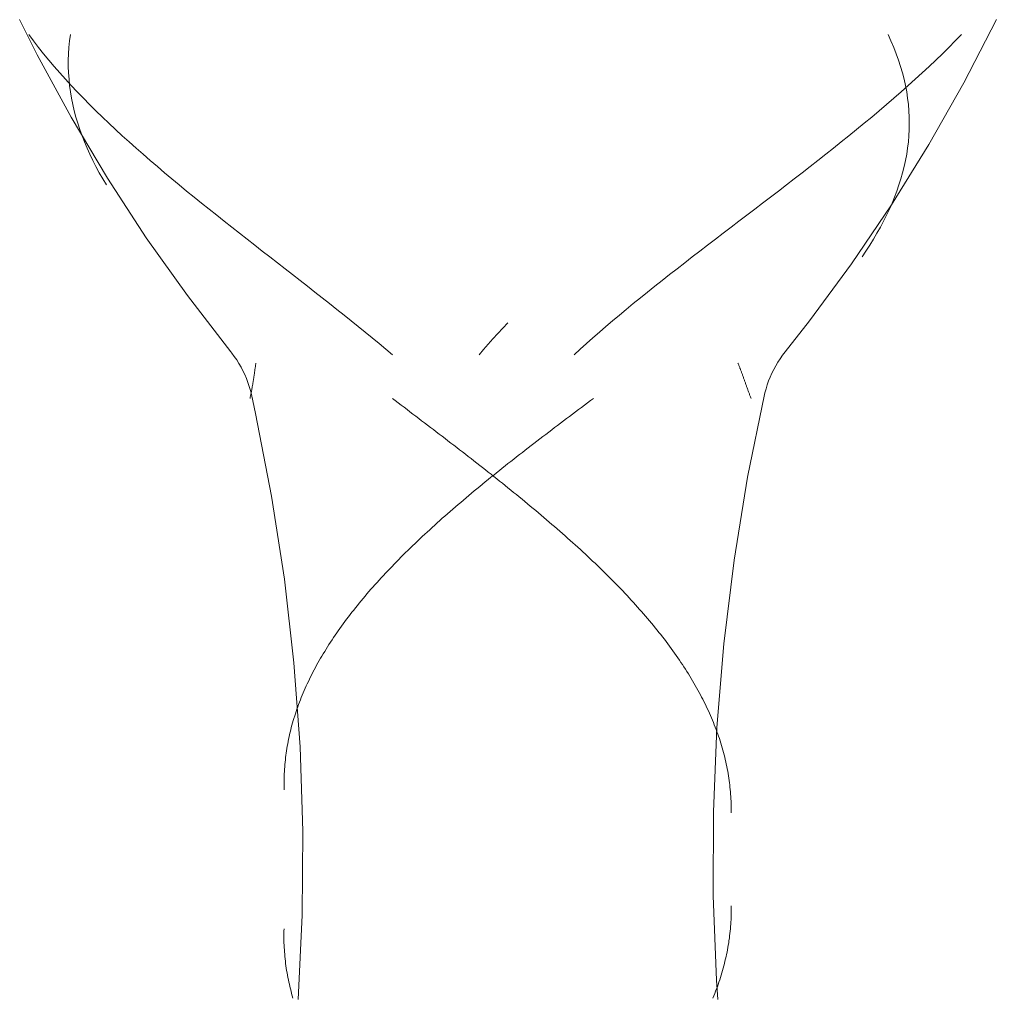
# Model space of a CAD drawing. Header units: inches. Extents: x 21386 to 98862, y -290 to 853.
# Drawn here: x 43575.23 to 43593.86, y 101.31 to 120 of the extents above; entities that cross this region are included whole.
import ezdxf

# ---------------------------------------------------------------- set-up
doc = ezdxf.new("R2010")
doc.units = ezdxf.units.IN
doc.header["$MEASUREMENT"] = 0
doc.layers.add('Q-SPCQ', color=91, linetype='Continuous', lineweight=13)

# ---------------------------------------------------------------- blocks, each defined once
blk = doc.blocks.new('FP_50-Building Section - North_South looking East _ Fitness Center')
at = {"layer": 'Q-SPCQ', "color": 8, "lineweight": 9}
for p, q in [((22154.445, 112.689), (22154.388, 112.646)), ((22154.502, 112.732), (22154.445, 112.689)), ((22154.56, 112.774), (22154.502, 112.732)), ((22154.216, 112.518), (22154.159, 112.475)), ((22154.273, 112.561), (22154.216, 112.518)), ((22154.331, 112.603), (22154.273, 112.561)), ((22154.388, 112.646), (22154.331, 112.603)), ((22153.988, 112.347), (22153.931, 112.304)), ((22154.045, 112.389), (22153.988, 112.347)), ((22154.102, 112.432), (22154.045, 112.389)), ((22154.159, 112.475), (22154.102, 112.432)), ((22153.705, 112.132), (22153.648, 112.089)), ((22153.761, 112.175), (22153.705, 112.132)), ((22153.818, 112.218), (22153.761, 112.175)), ((22153.874, 112.261), (22153.818, 112.218)), ((22153.931, 112.304), (22153.874, 112.261)), ((22153.48, 111.961), (22153.424, 111.918)), ((22153.536, 112.004), (22153.48, 111.961)), ((22153.592, 112.046), (22153.536, 112.004)), ((22153.648, 112.089), (22153.592, 112.046)), ((22153.257, 111.789), (22153.202, 111.746)), ((22153.313, 111.832), (22153.257, 111.789)), ((22153.368, 111.875), (22153.313, 111.832)), ((22153.424, 111.918), (22153.368, 111.875)), ((22152.982, 111.574), (22152.928, 111.531)), ((22153.037, 111.617), (22152.982, 111.574)), ((22153.092, 111.66), (22153.037, 111.617)), ((22153.147, 111.703), (22153.092, 111.66)), ((22153.202, 111.746), (22153.147, 111.703)), ((22152.928, 111.07), (22152.982, 111.027)), ((22152.982, 111.027), (22153.036, 110.983)), ((22153.036, 110.983), (22153.089, 110.94)), ((22153.089, 110.94), (22153.142, 110.896)), ((22153.142, 110.896), (22153.196, 110.853)), ((22153.196, 110.853), (22153.249, 110.809)), ((22153.249, 110.809), (22153.301, 110.765)), ((22153.301, 110.765), (22153.354, 110.722)), ((22153.354, 110.722), (22153.406, 110.678)), ((22153.406, 110.678), (22153.459, 110.635)), ((22153.459, 110.635), (22153.511, 110.591)), ((22153.511, 110.591), (22153.562, 110.547)), ((22153.562, 110.547), (22153.614, 110.504)), ((22153.614, 110.504), (22153.665, 110.46)), ((22153.665, 110.46), (22153.716, 110.417)), ((22153.716, 110.417), (22153.767, 110.373)), ((22153.767, 110.373), (22153.817, 110.329)), ((22153.817, 110.329), (22153.868, 110.286)), ((22153.868, 110.286), (22153.918, 110.242)), ((22153.918, 110.242), (22153.967, 110.198)), ((22153.967, 110.198), (22154.017, 110.154)), ((22154.017, 110.154), (22154.066, 110.111)), ((22154.066, 110.111), (22154.115, 110.067)), ((22154.115, 110.067), (22154.164, 110.023)), ((22154.164, 110.023), (22154.212, 109.98)), ((22154.212, 109.98), (22154.26, 109.936)), ((22154.26, 109.936), (22154.308, 109.892)), ((22154.308, 109.892), (22154.355, 109.848)), ((22154.355, 109.848), (22154.403, 109.805)), ((22154.403, 109.805), (22154.449, 109.761)), ((22154.449, 109.761), (22154.496, 109.717)), ((22154.496, 109.717), (22154.542, 109.673)), ((22154.542, 109.673), (22154.588, 109.63)), ((22154.588, 109.63), (22154.634, 109.586)), ((22154.634, 109.586), (22154.679, 109.542)), ((22154.679, 109.542), (22154.724, 109.498)), ((22154.724, 109.498), (22154.769, 109.454)), ((22154.769, 109.454), (22154.814, 109.41)), ((22154.814, 109.41), (22154.858, 109.367)), ((22154.858, 109.367), (22154.901, 109.323)), ((22154.901, 109.323), (22154.945, 109.279)), ((22154.945, 109.279), (22154.988, 109.235)), ((22154.988, 109.235), (22155.03, 109.191)), ((22155.03, 109.191), (22155.073, 109.147)), ((22155.073, 109.147), (22155.115, 109.104)), ((22155.115, 109.104), (22155.156, 109.06)), ((22155.156, 109.06), (22155.198, 109.016)), ((22155.198, 109.016), (22155.238, 108.972)), ((22155.238, 108.972), (22155.279, 108.928)), ((22155.279, 108.928), (22155.319, 108.884)), ((22155.319, 108.884), (22155.359, 108.84)), ((22155.359, 108.84), (22155.398, 108.796)), ((22155.398, 108.796), (22155.437, 108.752)), ((22155.437, 108.752), (22155.476, 108.709)), ((22155.476, 108.709), (22155.514, 108.665)), ((22155.514, 108.665), (22155.552, 108.621)), ((22155.552, 108.621), (22155.59, 108.577)), ((22155.59, 108.577), (22155.627, 108.533)), ((22155.627, 108.533), (22155.664, 108.489)), ((22155.664, 108.489), (22155.7, 108.445)), ((22155.7, 108.445), (22155.736, 108.401)), ((22155.736, 108.401), (22155.772, 108.357)), ((22155.772, 108.357), (22155.807, 108.313)), ((22155.807, 108.313), (22155.841, 108.269)), ((22155.841, 108.269), (22155.876, 108.225)), ((22155.876, 108.225), (22155.91, 108.181)), ((22155.91, 108.181), (22155.943, 108.137)), ((22155.943, 108.137), (22155.976, 108.093)), ((22155.976, 108.093), (22156.009, 108.049)), ((22156.009, 108.049), (22156.041, 108.005)), ((22156.041, 108.005), (22156.073, 107.961)), ((22156.073, 107.961), (22156.105, 107.917)), ((22156.105, 107.917), (22156.136, 107.873)), ((22156.136, 107.873), (22156.166, 107.829)), ((22156.166, 107.829), (22156.197, 107.785)), ((22156.197, 107.785), (22156.226, 107.741)), ((22156.226, 107.741), (22156.256, 107.697)), ((22156.256, 107.697), (22156.284, 107.653)), ((22156.284, 107.653), (22156.313, 107.609)), ((22156.313, 107.609), (22156.341, 107.565)), ((22156.341, 107.565), (22156.369, 107.521)), ((22156.369, 107.521), (22156.396, 107.477)), ((22156.396, 107.477), (22156.422, 107.433)), ((22156.422, 107.433), (22156.449, 107.389)), ((22156.449, 107.389), (22156.474, 107.344)), ((22156.474, 107.344), (22156.5, 107.3)), ((22156.5, 107.3), (22156.525, 107.256)), ((22156.525, 107.256), (22156.549, 107.212)), ((22156.549, 107.212), (22156.573, 107.168)), ((22156.573, 107.168), (22156.597, 107.124)), ((22156.597, 107.124), (22156.62, 107.08)), ((22156.62, 107.08), (22156.643, 107.036)), ((22156.643, 107.036), (22156.665, 106.992)), ((22156.665, 106.992), (22156.687, 106.948)), ((22156.687, 106.948), (22156.708, 106.904)), ((22156.708, 106.904), (22156.729, 106.859)), ((22156.729, 106.859), (22156.749, 106.815)), ((22156.749, 106.815), (22156.769, 106.771)), ((22156.769, 106.771), (22156.789, 106.727)), ((22156.789, 106.727), (22156.808, 106.683)), ((22156.808, 106.683), (22156.826, 106.639)), ((22156.826, 106.639), (22156.845, 106.595)), ((22156.845, 106.595), (22156.862, 106.551)), ((22156.862, 106.551), (22156.879, 106.506)), ((22156.879, 106.506), (22156.896, 106.462)), ((22156.896, 106.462), (22156.912, 106.418)), ((22156.912, 106.418), (22156.928, 106.374)), ((22156.928, 106.374), (22156.943, 106.33)), ((22156.943, 106.33), (22156.958, 106.286)), ((22156.958, 106.286), (22156.973, 106.241)), ((22156.973, 106.241), (22156.987, 106.197)), ((22156.987, 106.197), (22157, 106.153)), ((22157, 106.153), (22157.013, 106.109)), ((22157.013, 106.109), (22157.025, 106.065)), ((22157.025, 106.065), (22157.037, 106.021)), ((22157.037, 106.021), (22157.049, 105.976)), ((22157.049, 105.976), (22157.06, 105.932)), ((22157.06, 105.932), (22157.071, 105.888)), ((22157.071, 105.888), (22157.081, 105.844)), ((22157.081, 105.844), (22157.091, 105.8)), ((22157.091, 105.8), (22157.1, 105.756)), ((22157.1, 105.756), (22157.108, 105.711)), ((22157.108, 105.711), (22157.117, 105.667)), ((22157.117, 105.667), (22157.124, 105.623)), ((22157.124, 105.623), (22157.132, 105.579)), ((22157.132, 105.579), (22157.139, 105.535)), ((22157.139, 105.535), (22157.145, 105.49)), ((22157.145, 105.49), (22157.151, 105.446)), ((22157.151, 105.446), (22157.156, 105.402)), ((22157.156, 105.402), (22157.161, 105.358)), ((22157.161, 105.358), (22157.165, 105.314)), ((22157.165, 105.314), (22157.169, 105.269)), ((22157.169, 105.269), (22157.173, 105.225)), ((22157.173, 105.225), (22157.176, 105.181)), ((22157.176, 105.181), (22157.178, 105.137)), ((22157.178, 105.137), (22157.181, 105.093)), ((22157.181, 105.093), (22157.182, 105.048)), ((22157.182, 105.048), (22157.183, 105.004)), ((22157.183, 105.004), (22157.184, 104.96)), ((22157.184, 104.96), (22157.184, 104.916)), ((22157.184, 104.916), (22157.184, 104.871)), ((22157.185, 103.098), (22157.186, 103.053)), ((22157.186, 103.009), (22157.185, 102.965)), ((22157.186, 103.053), (22157.186, 103.009)), ((22157.178, 102.789), (22157.176, 102.745)), ((22157.181, 102.833), (22157.178, 102.789)), ((22157.183, 102.877), (22157.181, 102.833)), ((22157.184, 102.921), (22157.183, 102.877)), ((22157.185, 102.965), (22157.184, 102.921)), ((22157.164, 102.613), (22157.159, 102.569)), ((22157.168, 102.657), (22157.164, 102.613)), ((22157.172, 102.701), (22157.168, 102.657)), ((22157.176, 102.745), (22157.172, 102.701)), ((22157.142, 102.436), (22157.136, 102.392)), ((22157.149, 102.48), (22157.142, 102.436)), ((22157.154, 102.524), (22157.149, 102.48)), ((22157.159, 102.569), (22157.154, 102.524)), ((22157.113, 102.26), (22157.105, 102.216)), ((22157.121, 102.304), (22157.113, 102.26)), ((22157.129, 102.348), (22157.121, 102.304)), ((22157.136, 102.392), (22157.129, 102.348)), ((22157.066, 102.04), (22157.055, 101.996)), ((22157.076, 102.084), (22157.066, 102.04)), ((22157.086, 102.128), (22157.076, 102.084)), ((22157.096, 102.172), (22157.086, 102.128)), ((22157.105, 102.216), (22157.096, 102.172)), ((22157.02, 101.864), (22157.007, 101.82)), ((22157.032, 101.908), (22157.02, 101.864)), ((22157.044, 101.952), (22157.032, 101.908)), ((22157.055, 101.996), (22157.044, 101.952)), ((22156.966, 101.687), (22156.951, 101.643)), ((22156.98, 101.731), (22156.966, 101.687)), ((22156.994, 101.775), (22156.98, 101.731)), ((22157.007, 101.82), (22156.994, 101.775)), ((22156.905, 101.511), (22156.888, 101.467)), ((22156.921, 101.555), (22156.905, 101.511)), ((22156.936, 101.599), (22156.921, 101.555)), ((22156.951, 101.643), (22156.936, 101.599)), ((22156.854, 101.379), (22156.836, 101.335)), ((22156.871, 101.423), (22156.854, 101.379)), ((22156.888, 101.467), (22156.871, 101.423))]:
    blk.add_line(p, q, dxfattribs=at)
at = {"layer": 'Q-SPCQ', "color": 8, "lineweight": 9, "flags": 128}
blk.add_lwpolyline([(22157.82, 112.849), (22157.498, 111.275), (22157.24, 109.69), (22157.045, 108.096), (22156.913, 106.496), (22156.846, 104.891), (22156.843, 103.285), (22156.905, 101.68), (22156.928, 101.312)], dxfattribs=at)
blk = doc.blocks.new('FP_51-Building Section - North_South looking East _ Fitness Center')
at = {"layer": 'Q-SPCQ', "color": 8, "lineweight": 9}
for p, q in [((22150.724, 112.774), (22150.78, 112.732)), ((22150.78, 112.732), (22150.836, 112.69)), ((22150.836, 112.69), (22150.891, 112.647)), ((22150.891, 112.647), (22150.947, 112.605)), ((22150.947, 112.605), (22151.003, 112.562)), ((22151.003, 112.562), (22151.059, 112.52)), ((22151.059, 112.52), (22151.114, 112.477)), ((22151.114, 112.477), (22151.17, 112.435)), ((22151.17, 112.435), (22151.226, 112.392)), ((22151.226, 112.392), (22151.282, 112.35)), ((22151.282, 112.35), (22151.338, 112.307)), ((22151.338, 112.307), (22151.394, 112.265)), ((22151.394, 112.265), (22151.449, 112.222)), ((22151.449, 112.222), (22151.505, 112.18)), ((22151.505, 112.18), (22151.561, 112.137)), ((22151.561, 112.137), (22151.617, 112.095)), ((22151.617, 112.095), (22151.672, 112.052)), ((22151.672, 112.052), (22151.728, 112.009)), ((22151.728, 112.009), (22151.783, 111.967)), ((22151.783, 111.967), (22151.839, 111.924)), ((22151.839, 111.924), (22151.894, 111.882)), ((22151.894, 111.882), (22151.95, 111.839)), ((22151.95, 111.839), (22152.005, 111.796)), ((22152.005, 111.796), (22152.06, 111.754)), ((22152.06, 111.754), (22152.115, 111.711)), ((22152.115, 111.711), (22152.17, 111.669)), ((22152.17, 111.669), (22152.225, 111.626)), ((22152.225, 111.626), (22152.28, 111.583)), ((22152.28, 111.583), (22152.335, 111.54)), ((22152.335, 111.54), (22152.389, 111.498)), ((22152.389, 111.498), (22152.444, 111.455)), ((22152.444, 111.455), (22152.498, 111.412)), ((22152.498, 111.412), (22152.552, 111.37)), ((22152.764, 111.401), (22152.71, 111.357)), ((22152.819, 111.444), (22152.764, 111.401)), ((22152.873, 111.487), (22152.819, 111.444)), ((22152.928, 111.531), (22152.873, 111.487)), ((22152.549, 111.227), (22152.496, 111.184)), ((22152.602, 111.271), (22152.549, 111.227)), ((22152.552, 111.37), (22152.606, 111.327)), ((22152.656, 111.314), (22152.602, 111.271)), ((22152.606, 111.327), (22152.66, 111.284)), ((22152.71, 111.357), (22152.656, 111.314)), ((22152.66, 111.284), (22152.714, 111.241)), ((22152.714, 111.241), (22152.768, 111.199)), ((22152.768, 111.199), (22152.821, 111.156)), ((22152.285, 111.01), (22152.233, 110.966)), ((22152.337, 111.053), (22152.285, 111.01)), ((22152.39, 111.097), (22152.337, 111.053)), ((22152.443, 111.14), (22152.39, 111.097)), ((22152.496, 111.184), (22152.443, 111.14)), ((22152.821, 111.156), (22152.875, 111.113)), ((22152.875, 111.113), (22152.928, 111.07)), ((22152.078, 110.836), (22152.027, 110.792)), ((22152.129, 110.879), (22152.078, 110.836)), ((22152.181, 110.923), (22152.129, 110.879)), ((22152.233, 110.966), (22152.181, 110.923)), ((22151.875, 110.662), (22151.825, 110.618)), ((22151.925, 110.705), (22151.875, 110.662)), ((22151.976, 110.749), (22151.925, 110.705)), ((22152.027, 110.792), (22151.976, 110.749)), ((22151.628, 110.444), (22151.579, 110.401)), ((22151.676, 110.488), (22151.628, 110.444)), ((22151.726, 110.531), (22151.676, 110.488)), ((22151.775, 110.575), (22151.726, 110.531)), ((22151.825, 110.618), (22151.775, 110.575)), ((22151.435, 110.27), (22151.388, 110.226)), ((22151.483, 110.313), (22151.435, 110.27)), ((22151.531, 110.357), (22151.483, 110.313)), ((22151.579, 110.401), (22151.531, 110.357)), ((22151.247, 110.095), (22151.201, 110.052)), ((22151.294, 110.139), (22151.247, 110.095)), ((22151.341, 110.183), (22151.294, 110.139)), ((22151.388, 110.226), (22151.341, 110.183)), ((22151.065, 109.921), (22151.02, 109.877)), ((22151.11, 109.964), (22151.065, 109.921)), ((22151.156, 110.008), (22151.11, 109.964)), ((22151.201, 110.052), (22151.156, 110.008)), ((22150.845, 109.702), (22150.802, 109.659)), ((22150.888, 109.746), (22150.845, 109.702)), ((22150.932, 109.79), (22150.888, 109.746)), ((22150.976, 109.833), (22150.932, 109.79)), ((22151.02, 109.877), (22150.976, 109.833)), ((22150.675, 109.527), (22150.634, 109.484)), ((22150.717, 109.571), (22150.675, 109.527)), ((22150.759, 109.615), (22150.717, 109.571)), ((22150.802, 109.659), (22150.759, 109.615)), ((22150.511, 109.353), (22150.471, 109.309)), ((22150.552, 109.396), (22150.511, 109.353)), ((22150.592, 109.44), (22150.552, 109.396)), ((22150.634, 109.484), (22150.592, 109.44)), ((22150.354, 109.177), (22150.315, 109.134)), ((22150.392, 109.221), (22150.354, 109.177)), ((22150.432, 109.265), (22150.392, 109.221)), ((22150.471, 109.309), (22150.432, 109.265)), ((22150.165, 108.959), (22150.129, 108.915)), ((22150.202, 109.002), (22150.165, 108.959)), ((22150.239, 109.046), (22150.202, 109.002)), ((22150.277, 109.09), (22150.239, 109.046)), ((22150.315, 109.134), (22150.277, 109.09)), ((22150.022, 108.783), (22149.987, 108.739)), ((22150.057, 108.827), (22150.022, 108.783)), ((22150.093, 108.871), (22150.057, 108.827)), ((22150.129, 108.915), (22150.093, 108.871)), ((22149.885, 108.608), (22149.852, 108.564)), ((22149.918, 108.652), (22149.885, 108.608)), ((22149.952, 108.696), (22149.918, 108.652)), ((22149.987, 108.739), (22149.952, 108.696)), ((22149.723, 108.388), (22149.692, 108.345)), ((22149.755, 108.432), (22149.723, 108.388)), ((22149.787, 108.476), (22149.755, 108.432)), ((22149.819, 108.52), (22149.787, 108.476)), ((22149.852, 108.564), (22149.819, 108.52)), ((22149.602, 108.213), (22149.573, 108.169)), ((22149.632, 108.257), (22149.602, 108.213)), ((22149.662, 108.301), (22149.632, 108.257)), ((22149.692, 108.345), (22149.662, 108.301)), ((22149.487, 108.037), (22149.46, 107.993)), ((22149.515, 108.081), (22149.487, 108.037)), ((22149.544, 108.125), (22149.515, 108.081)), ((22149.573, 108.169), (22149.544, 108.125)), ((22149.38, 107.862), (22149.354, 107.818)), ((22149.406, 107.905), (22149.38, 107.862)), ((22149.433, 107.949), (22149.406, 107.905)), ((22149.46, 107.993), (22149.433, 107.949)), ((22149.256, 107.642), (22149.232, 107.598)), ((22149.28, 107.686), (22149.256, 107.642)), ((22149.304, 107.73), (22149.28, 107.686)), ((22149.329, 107.774), (22149.304, 107.73)), ((22149.354, 107.818), (22149.329, 107.774)), ((22149.165, 107.466), (22149.143, 107.422)), ((22149.187, 107.51), (22149.165, 107.466)), ((22149.209, 107.554), (22149.187, 107.51)), ((22149.232, 107.598), (22149.209, 107.554)), ((22149.081, 107.29), (22149.061, 107.246)), ((22149.101, 107.334), (22149.081, 107.29)), ((22149.122, 107.378), (22149.101, 107.334)), ((22149.143, 107.422), (22149.122, 107.378)), ((22149.005, 107.114), (22148.987, 107.07)), ((22149.023, 107.158), (22149.005, 107.114)), ((22149.042, 107.202), (22149.023, 107.158)), ((22149.061, 107.246), (22149.042, 107.202)), ((22148.92, 106.894), (22148.905, 106.85)), ((22148.936, 106.938), (22148.92, 106.894)), ((22148.953, 106.982), (22148.936, 106.938)), ((22148.97, 107.026), (22148.953, 106.982)), ((22148.987, 107.07), (22148.97, 107.026)), ((22148.861, 106.718), (22148.847, 106.673)), ((22148.875, 106.762), (22148.861, 106.718)), ((22148.89, 106.806), (22148.875, 106.762)), ((22148.905, 106.85), (22148.89, 106.806)), ((22148.809, 106.541), (22148.797, 106.497)), ((22148.821, 106.585), (22148.809, 106.541)), ((22148.834, 106.629), (22148.821, 106.585)), ((22148.847, 106.673), (22148.834, 106.629)), ((22148.765, 106.365), (22148.755, 106.321)), ((22148.775, 106.409), (22148.765, 106.365)), ((22148.786, 106.453), (22148.775, 106.409)), ((22148.797, 106.497), (22148.786, 106.453)), ((22148.728, 106.189), (22148.72, 106.145)), ((22148.737, 106.233), (22148.728, 106.189)), ((22148.746, 106.277), (22148.737, 106.233)), ((22148.755, 106.321), (22148.746, 106.277)), ((22148.693, 105.968), (22148.688, 105.924)), ((22148.7, 106.012), (22148.693, 105.968)), ((22148.706, 106.056), (22148.7, 106.012)), ((22148.713, 106.101), (22148.706, 106.056)), ((22148.72, 106.145), (22148.713, 106.101)), ((22148.674, 105.792), (22148.67, 105.748)), ((22148.678, 105.836), (22148.674, 105.792)), ((22148.683, 105.88), (22148.678, 105.836)), ((22148.688, 105.924), (22148.683, 105.88)), ((22148.662, 105.615), (22148.661, 105.571)), ((22148.665, 105.66), (22148.662, 105.615)), ((22148.667, 105.704), (22148.665, 105.66)), ((22148.67, 105.748), (22148.667, 105.704)), ((22148.659, 105.527), (22148.658, 105.483)), ((22148.658, 105.483), (22148.658, 105.439)), ((22148.658, 105.439), (22148.658, 105.395)), ((22148.661, 105.571), (22148.659, 105.527)), ((22148.658, 105.395), (22148.659, 105.351)), ((22148.659, 105.351), (22148.66, 105.307)), ((22148.657, 102.614), (22148.656, 102.57)), ((22148.658, 102.658), (22148.657, 102.614)), ((22148.656, 102.57), (22148.655, 102.526)), ((22148.655, 102.526), (22148.656, 102.482)), ((22148.656, 102.482), (22148.656, 102.438)), ((22148.656, 102.438), (22148.657, 102.394)), ((22148.657, 102.394), (22148.659, 102.35)), ((22148.659, 102.35), (22148.661, 102.305)), ((22148.661, 102.305), (22148.664, 102.261)), ((22148.664, 102.261), (22148.667, 102.217)), ((22148.667, 102.217), (22148.67, 102.173)), ((22148.67, 102.173), (22148.674, 102.129)), ((22148.674, 102.129), (22148.679, 102.085)), ((22148.679, 102.085), (22148.683, 102.041)), ((22148.683, 102.041), (22148.689, 101.997)), ((22148.689, 101.997), (22148.695, 101.952)), ((22148.695, 101.952), (22148.701, 101.908)), ((22148.701, 101.908), (22148.708, 101.864)), ((22148.708, 101.864), (22148.715, 101.82)), ((22148.715, 101.82), (22148.723, 101.776)), ((22148.723, 101.776), (22148.731, 101.732)), ((22148.731, 101.732), (22148.74, 101.688)), ((22148.74, 101.688), (22148.749, 101.644)), ((22148.749, 101.644), (22148.759, 101.6)), ((22148.759, 101.6), (22148.769, 101.556)), ((22148.769, 101.556), (22148.78, 101.512)), ((22148.78, 101.512), (22148.791, 101.467)), ((22148.791, 101.467), (22148.803, 101.423)), ((22148.803, 101.423), (22148.815, 101.379)), ((22148.815, 101.379), (22148.828, 101.335))]:
    blk.add_line(p, q, dxfattribs=at)
at = {"layer": 'Q-SPCQ', "color": 8, "lineweight": 9, "flags": 128}
blk.add_lwpolyline([(22148.928, 101.312), (22149.004, 102.917), (22149.016, 104.523), (22148.963, 106.128), (22148.847, 107.73), (22148.666, 109.325), (22148.422, 110.913), (22148.115, 112.489), (22148.035, 112.849)], dxfattribs=at)
blk = doc.blocks.new('FP_52-Building Section - North_South looking East _ Fitness Center')
at = {"layer": 'Q-SPCQ', "color": 8, "lineweight": 9}
for p, q in [((22160.175, 119.715), (22160.231, 119.593)), ((22161.576, 119.715), (22161.457, 119.593)), ((22160.231, 119.593), (22160.284, 119.47)), ((22160.284, 119.47), (22160.331, 119.348)), ((22161.335, 119.47), (22161.211, 119.348)), ((22161.457, 119.593), (22161.335, 119.47)), ((22160.331, 119.348), (22160.375, 119.226)), ((22160.375, 119.226), (22160.414, 119.105)), ((22161.085, 119.226), (22160.957, 119.105)), ((22161.211, 119.348), (22161.085, 119.226)), ((22160.414, 119.105), (22160.45, 118.984)), ((22160.957, 119.105), (22160.826, 118.984)), ((22160.45, 118.984), (22160.481, 118.862)), ((22160.481, 118.862), (22160.507, 118.742)), ((22160.694, 118.862), (22160.56, 118.742)), ((22160.826, 118.984), (22160.694, 118.862)), ((22160.56, 118.742), (22160.424, 118.621)), ((22160.507, 118.742), (22160.53, 118.621)), ((22160.286, 118.501), (22160.147, 118.381)), ((22160.424, 118.621), (22160.286, 118.501)), ((22160.53, 118.621), (22160.548, 118.501)), ((22160.548, 118.501), (22160.562, 118.381)), ((22160.147, 118.381), (22160.006, 118.261)), ((22160.562, 118.381), (22160.572, 118.261)), ((22159.864, 118.142), (22159.72, 118.022)), ((22160.006, 118.261), (22159.864, 118.142)), ((22160.572, 118.261), (22160.578, 118.142)), ((22160.578, 118.142), (22160.58, 118.022)), ((22159.72, 118.022), (22159.575, 117.903)), ((22160.58, 118.022), (22160.578, 117.903)), ((22159.43, 117.785), (22159.283, 117.666)), ((22159.575, 117.903), (22159.43, 117.785)), ((22160.572, 117.785), (22160.562, 117.666)), ((22160.578, 117.903), (22160.572, 117.785)), ((22159.135, 117.548), (22158.987, 117.431)), ((22159.283, 117.666), (22159.135, 117.548)), ((22160.548, 117.548), (22160.53, 117.431)), ((22160.562, 117.666), (22160.548, 117.548)), ((22158.987, 117.431), (22158.838, 117.313)), ((22160.53, 117.431), (22160.508, 117.313)), ((22158.688, 117.196), (22158.538, 117.079)), ((22158.838, 117.313), (22158.688, 117.196)), ((22160.482, 117.196), (22160.453, 117.079)), ((22160.508, 117.313), (22160.482, 117.196)), ((22158.538, 117.079), (22158.387, 116.962)), ((22160.453, 117.079), (22160.42, 116.962)), ((22158.236, 116.846), (22158.085, 116.73)), ((22158.387, 116.962), (22158.236, 116.846)), ((22160.383, 116.846), (22160.342, 116.73)), ((22160.42, 116.962), (22160.383, 116.846)), ((22157.934, 116.614), (22157.783, 116.499)), ((22158.085, 116.73), (22157.934, 116.614)), ((22160.298, 116.614), (22160.251, 116.499)), ((22160.342, 116.73), (22160.298, 116.614)), ((22157.783, 116.499), (22157.632, 116.383)), ((22160.251, 116.499), (22160.2, 116.383)), ((22157.482, 116.268), (22157.331, 116.154)), ((22157.632, 116.383), (22157.482, 116.268)), ((22160.146, 116.268), (22160.089, 116.154)), ((22160.2, 116.383), (22160.146, 116.268)), ((22157.331, 116.154), (22157.181, 116.04)), ((22160.089, 116.154), (22160.028, 116.04)), ((22157.032, 115.926), (22156.883, 115.812)), ((22157.181, 116.04), (22157.032, 115.926)), ((22159.964, 115.926), (22159.897, 115.812)), ((22160.028, 116.04), (22159.964, 115.926)), ((22156.735, 115.699), (22156.588, 115.586)), ((22156.883, 115.812), (22156.735, 115.699)), ((22159.827, 115.699), (22159.754, 115.586)), ((22159.897, 115.812), (22159.827, 115.699)), ((22156.588, 115.586), (22156.442, 115.473)), ((22159.754, 115.586), (22159.679, 115.473)), ((22156.297, 115.361), (22156.153, 115.248)), ((22156.442, 115.473), (22156.297, 115.361)), ((22156.01, 115.137), (22155.869, 115.025)), ((22156.153, 115.248), (22156.01, 115.137)), ((22155.869, 115.025), (22155.729, 114.914)), ((22155.59, 114.803), (22155.453, 114.693)), ((22155.729, 114.914), (22155.59, 114.803)), ((22155.318, 114.583), (22155.184, 114.473)), ((22155.453, 114.693), (22155.318, 114.583)), ((22155.184, 114.473), (22155.053, 114.364)), ((22154.923, 114.254), (22154.796, 114.146)), ((22155.053, 114.364), (22154.923, 114.254)), ((22154.67, 114.037), (22154.547, 113.929)), ((22154.796, 114.146), (22154.67, 114.037)), ((22154.426, 113.821), (22154.307, 113.714)), ((22154.547, 113.929), (22154.426, 113.821)), ((22154.307, 113.714), (22154.191, 113.607))]:
    blk.add_line(p, q, dxfattribs=at)
at = {"layer": 'Q-SPCQ', "color": 8, "lineweight": 9, "flags": 128}
blk.add_lwpolyline([(22162.24, 120), (22161.621, 118.795), (22160.953, 117.616), (22160.239, 116.465), (22159.48, 115.343), (22158.676, 114.252), (22158.213, 113.662)], dxfattribs=at)
blk = doc.blocks.new('FP_53-Building Section - North_South looking East _ Fitness Center')
at = {"layer": 'Q-SPCQ', "color": 8, "lineweight": 9}
for p, q in [((22143.792, 119.715), (22143.883, 119.593)), ((22144.586, 119.715), (22144.569, 119.593)), ((22143.883, 119.593), (22143.977, 119.47)), ((22143.977, 119.47), (22144.074, 119.348)), ((22144.557, 119.47), (22144.549, 119.348)), ((22144.569, 119.593), (22144.557, 119.47)), ((22144.074, 119.348), (22144.174, 119.226)), ((22144.174, 119.226), (22144.277, 119.105)), ((22144.549, 119.348), (22144.545, 119.226)), ((22144.545, 119.226), (22144.545, 119.105)), ((22144.277, 119.105), (22144.383, 118.984)), ((22144.545, 119.105), (22144.55, 118.984)), ((22144.383, 118.984), (22144.491, 118.862)), ((22144.491, 118.862), (22144.602, 118.742)), ((22144.55, 118.984), (22144.558, 118.862)), ((22144.558, 118.862), (22144.57, 118.742)), ((22144.57, 118.742), (22144.586, 118.621)), ((22144.602, 118.742), (22144.716, 118.621)), ((22144.586, 118.621), (22144.606, 118.501)), ((22144.606, 118.501), (22144.63, 118.381)), ((22144.716, 118.621), (22144.832, 118.501)), ((22144.832, 118.501), (22144.95, 118.381)), ((22144.63, 118.381), (22144.658, 118.261)), ((22144.95, 118.381), (22145.071, 118.261)), ((22144.658, 118.261), (22144.69, 118.142)), ((22144.69, 118.142), (22144.725, 118.022)), ((22145.071, 118.261), (22145.194, 118.142)), ((22145.194, 118.142), (22145.319, 118.022)), ((22144.725, 118.022), (22144.764, 117.903)), ((22145.319, 118.022), (22145.446, 117.903)), ((22144.764, 117.903), (22144.806, 117.785)), ((22144.806, 117.785), (22144.852, 117.666)), ((22145.446, 117.903), (22145.574, 117.785)), ((22145.574, 117.785), (22145.705, 117.666)), ((22144.852, 117.666), (22144.902, 117.548)), ((22144.902, 117.548), (22144.955, 117.431)), ((22145.705, 117.666), (22145.837, 117.548)), ((22145.837, 117.548), (22145.971, 117.431)), ((22144.955, 117.431), (22145.011, 117.313)), ((22145.971, 117.431), (22146.106, 117.313)), ((22145.011, 117.313), (22145.071, 117.196)), ((22145.071, 117.196), (22145.134, 117.079)), ((22146.106, 117.313), (22146.243, 117.196)), ((22146.243, 117.196), (22146.381, 117.079)), ((22145.134, 117.079), (22145.2, 116.962)), ((22146.381, 117.079), (22146.52, 116.962)), ((22145.2, 116.962), (22145.27, 116.846)), ((22146.52, 116.962), (22146.66, 116.846)), ((22146.66, 116.846), (22146.801, 116.73)), ((22146.801, 116.73), (22146.943, 116.614)), ((22146.943, 116.614), (22147.086, 116.499)), ((22147.086, 116.499), (22147.23, 116.383)), ((22147.23, 116.383), (22147.374, 116.268)), ((22147.374, 116.268), (22147.518, 116.154)), ((22147.518, 116.154), (22147.663, 116.04)), ((22147.663, 116.04), (22147.808, 115.926)), ((22147.808, 115.926), (22147.953, 115.812)), ((22147.953, 115.812), (22148.098, 115.699)), ((22148.098, 115.699), (22148.243, 115.586)), ((22148.243, 115.586), (22148.388, 115.473)), ((22148.388, 115.473), (22148.533, 115.361)), ((22148.533, 115.361), (22148.677, 115.248)), ((22148.677, 115.248), (22148.82, 115.137)), ((22148.82, 115.137), (22148.964, 115.025)), ((22148.964, 115.025), (22149.106, 114.914)), ((22149.106, 114.914), (22149.247, 114.803)), ((22149.247, 114.803), (22149.388, 114.693)), ((22149.388, 114.693), (22149.528, 114.583)), ((22149.528, 114.583), (22149.666, 114.473)), ((22149.666, 114.473), (22149.804, 114.364)), ((22149.804, 114.364), (22149.94, 114.254)), ((22149.94, 114.254), (22150.074, 114.146)), ((22152.928, 114.219), (22152.829, 114.116)), ((22150.074, 114.146), (22150.207, 114.037)), ((22150.207, 114.037), (22150.339, 113.929)), ((22152.732, 114.014), (22152.639, 113.912)), ((22152.829, 114.116), (22152.732, 114.014)), ((22150.339, 113.929), (22150.469, 113.821)), ((22150.469, 113.821), (22150.597, 113.714)), ((22152.548, 113.81), (22152.461, 113.708)), ((22152.639, 113.912), (22152.548, 113.81)), ((22150.597, 113.714), (22150.723, 113.607)), ((22152.461, 113.708), (22152.376, 113.607))]:
    blk.add_line(p, q, dxfattribs=at)
at = {"layer": 'Q-SPCQ', "color": 8, "lineweight": 9, "flags": 128}
blk.add_lwpolyline([(22147.643, 113.662), (22146.815, 114.735), (22146.031, 115.84), (22145.292, 116.975), (22144.599, 118.139), (22143.953, 119.33), (22143.615, 120)], dxfattribs=at)
blk = doc.blocks.new('FP_54-Building Section - North_South looking East _ Fitness Center')
at = {"layer": 'Q-SPCQ', "color": 8, "lineweight": 9}
for p, q in [((22157.313, 113.45), (22157.318, 113.439)), ((22157.318, 113.439), (22157.323, 113.427)), ((22157.323, 113.427), (22157.327, 113.415)), ((22157.327, 113.415), (22157.332, 113.403)), ((22157.332, 113.403), (22157.337, 113.391)), ((22157.337, 113.391), (22157.341, 113.379)), ((22157.341, 113.379), (22157.346, 113.367)), ((22157.346, 113.367), (22157.351, 113.355)), ((22157.351, 113.355), (22157.355, 113.343)), ((22157.355, 113.343), (22157.36, 113.331)), ((22157.36, 113.331), (22157.364, 113.318)), ((22157.364, 113.318), (22157.369, 113.306)), ((22157.369, 113.306), (22157.374, 113.293)), ((22157.374, 113.293), (22157.378, 113.281)), ((22157.378, 113.281), (22157.383, 113.268)), ((22157.383, 113.268), (22157.388, 113.255)), ((22157.388, 113.255), (22157.392, 113.242)), ((22157.392, 113.242), (22157.397, 113.23)), ((22157.397, 113.23), (22157.401, 113.217)), ((22157.401, 113.217), (22157.406, 113.204)), ((22157.406, 113.204), (22157.411, 113.191)), ((22157.411, 113.191), (22157.416, 113.177)), ((22157.416, 113.177), (22157.42, 113.164)), ((22157.42, 113.164), (22157.425, 113.151)), ((22157.425, 113.151), (22157.43, 113.138)), ((22157.43, 113.138), (22157.435, 113.124)), ((22157.435, 113.124), (22157.439, 113.111)), ((22157.439, 113.111), (22157.444, 113.097)), ((22157.444, 113.097), (22157.449, 113.084)), ((22157.449, 113.084), (22157.454, 113.07)), ((22157.454, 113.07), (22157.459, 113.057)), ((22157.459, 113.057), (22157.464, 113.043)), ((22157.464, 113.043), (22157.469, 113.029)), ((22157.469, 113.029), (22157.474, 113.015)), ((22157.474, 113.015), (22157.478, 113.002)), ((22157.478, 113.002), (22157.484, 112.988)), ((22157.484, 112.988), (22157.489, 112.974)), ((22157.489, 112.974), (22157.494, 112.96)), ((22157.494, 112.96), (22157.499, 112.946)), ((22157.499, 112.946), (22157.504, 112.932)), ((22157.504, 112.932), (22157.509, 112.918)), ((22157.509, 112.918), (22157.514, 112.903)), ((22157.514, 112.903), (22157.52, 112.889)), ((22157.52, 112.889), (22157.525, 112.875)), ((22157.525, 112.875), (22157.53, 112.861)), ((22157.53, 112.861), (22157.536, 112.846)), ((22157.536, 112.846), (22157.541, 112.832)), ((22157.541, 112.832), (22157.547, 112.818)), ((22157.547, 112.818), (22157.552, 112.803)), ((22157.552, 112.803), (22157.558, 112.789)), ((22157.558, 112.789), (22157.563, 112.774))]:
    blk.add_line(p, q, dxfattribs=at)
at = {"layer": 'Q-SPCQ', "color": 8, "lineweight": 9, "flags": 128}
blk.add_lwpolyline([(22158.213, 113.662), (22158.164, 113.599), (22158.117, 113.533), (22158.074, 113.466), (22158.033, 113.398), (22157.995, 113.327), (22157.959, 113.256), (22157.927, 113.182), (22157.898, 113.108), (22157.871, 113.033), (22157.848, 112.956), (22157.827, 112.879), (22157.82, 112.849)], dxfattribs=at)
blk = doc.blocks.new('FP_55-Building Section - North_South looking East _ Fitness Center')
at = {"layer": 'Q-SPCQ', "color": 8, "lineweight": 9}
for p, q in [((22148.12, 113.439), (22148.119, 113.427)), ((22148.122, 113.45), (22148.12, 113.439)), ((22148.093, 113.255), (22148.092, 113.242)), ((22148.095, 113.268), (22148.093, 113.255)), ((22148.097, 113.281), (22148.095, 113.268)), ((22148.099, 113.293), (22148.097, 113.281)), ((22148.101, 113.306), (22148.099, 113.293)), ((22148.103, 113.318), (22148.101, 113.306)), ((22148.104, 113.331), (22148.103, 113.318)), ((22148.106, 113.343), (22148.104, 113.331)), ((22148.108, 113.355), (22148.106, 113.343)), ((22148.11, 113.367), (22148.108, 113.355)), ((22148.111, 113.379), (22148.11, 113.367)), ((22148.113, 113.391), (22148.111, 113.379)), ((22148.115, 113.403), (22148.113, 113.391)), ((22148.117, 113.415), (22148.115, 113.403)), ((22148.119, 113.427), (22148.117, 113.415)), ((22148.065, 113.07), (22148.063, 113.057)), ((22148.067, 113.084), (22148.065, 113.07)), ((22148.069, 113.097), (22148.067, 113.084)), ((22148.071, 113.111), (22148.069, 113.097)), ((22148.074, 113.124), (22148.071, 113.111)), ((22148.076, 113.138), (22148.074, 113.124)), ((22148.078, 113.151), (22148.076, 113.138)), ((22148.08, 113.164), (22148.078, 113.151)), ((22148.082, 113.177), (22148.08, 113.164)), ((22148.084, 113.191), (22148.082, 113.177)), ((22148.086, 113.204), (22148.084, 113.191)), ((22148.088, 113.217), (22148.086, 113.204)), ((22148.09, 113.23), (22148.088, 113.217)), ((22148.092, 113.242), (22148.09, 113.23)), ((22148.03, 112.875), (22148.027, 112.861)), ((22148.033, 112.889), (22148.03, 112.875)), ((22148.035, 112.903), (22148.033, 112.889)), ((22148.038, 112.918), (22148.035, 112.903)), ((22148.041, 112.932), (22148.038, 112.918)), ((22148.043, 112.946), (22148.041, 112.932)), ((22148.046, 112.96), (22148.043, 112.946)), ((22148.048, 112.974), (22148.046, 112.96)), ((22148.051, 112.988), (22148.048, 112.974)), ((22148.053, 113.002), (22148.051, 112.988)), ((22148.056, 113.015), (22148.053, 113.002)), ((22148.058, 113.029), (22148.056, 113.015)), ((22148.06, 113.043), (22148.058, 113.029)), ((22148.063, 113.057), (22148.06, 113.043)), ((22148.012, 112.789), (22148.009, 112.774)), ((22148.015, 112.803), (22148.012, 112.789)), ((22148.018, 112.818), (22148.015, 112.803)), ((22148.021, 112.832), (22148.018, 112.818)), ((22148.024, 112.846), (22148.021, 112.832)), ((22148.027, 112.861), (22148.024, 112.846))]:
    blk.add_line(p, q, dxfattribs=at)
at = {"layer": 'Q-SPCQ', "color": 8, "lineweight": 9, "flags": 128}
blk.add_lwpolyline([(22148.035, 112.849), (22148.016, 112.926), (22147.994, 113.003), (22147.969, 113.079), (22147.94, 113.154), (22147.909, 113.228), (22147.875, 113.3), (22147.838, 113.371), (22147.798, 113.44), (22147.755, 113.508), (22147.71, 113.574), (22147.662, 113.638), (22147.643, 113.662)], dxfattribs=at)
blk = doc.blocks.new('Basketball_Backstop-Performance_Sports_Systems-3103-Ceiling_Hung - 27_-0_ to 27_-11 7_8_-706978-Building Section - North_South looking East _ Fitness Center')
at = {"layer": 'Q-SPCQ', "color": 8, "lineweight": 9}
for name in ['FP_53-Building Section - North_South looking East _ Fitness Center', 'FP_52-Building Section - North_South looking East _ Fitness Center', 'FP_55-Building Section - North_South looking East _ Fitness Center', 'FP_54-Building Section - North_South looking East _ Fitness Center', 'FP_51-Building Section - North_South looking East _ Fitness Center', 'FP_50-Building Section - North_South looking East _ Fitness Center']:
    blk.add_blockref(name, (10715.809, 0), dxfattribs=at)

msp = doc.modelspace()

# ---------------------------------------------------------------- block references
at = {"layer": 'Q-SPCQ', "color": 8, "lineweight": 9}
msp.add_blockref('Basketball_Backstop-Performance_Sports_Systems-3103-Ceiling_Hung - 27_-0_ to 27_-11 7_8_-706978-Building Section - North_South looking East _ Fitness Center', (10715.809, 0), dxfattribs=at)

doc.saveas('drawing.dxf')
